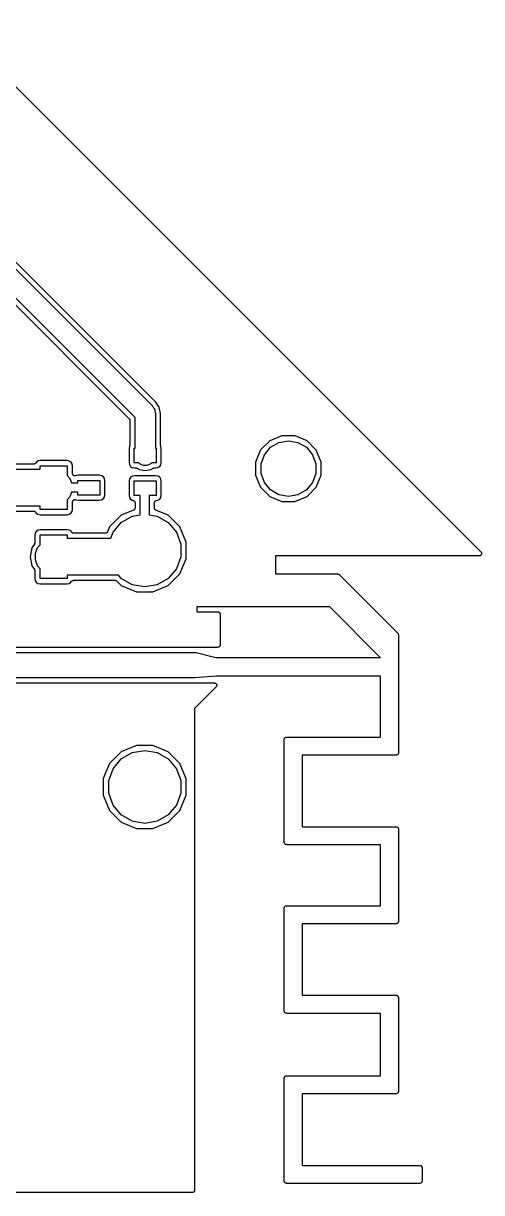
# Model space of a CAD drawing. Extents: x -5.1 to 32.6, y 0 to 32.2.
# Drawn here: x 20.02 to 32.61, y 0 to 32.14 of the extents above; entities that cross this region are included whole.
import ezdxf

# ---------------------------------------------------------------- set-up
doc = ezdxf.new("R2010")
doc.units = 0
doc.header["$MEASUREMENT"] = 0
doc.layers.add('BLACK', color=7, linetype='CONTINUOUS')

msp = doc.modelspace()

# ---------------------------------------------------------------- linework, layer by layer
at = {"layer": 'Black'}
for p, q in [((18.0653, 32.1378), (32.5941, 17.609)), ((18.7523, 26.4358), (23.5656, 21.6225)), ((23.6599, 21.7257), (18.8555, 26.5301)), ((18.3997, 25.8005), (22.9303, 21.2699)), ((23.0886, 21.3092), (18.439, 25.9588)), ((23.5656, 21.6225), (23.5726, 21.6124)), ((23.5726, 21.6124), (23.582, 21.6045)), ((23.582, 21.6045), (23.6003, 21.5729)), ((23.6003, 21.5729), (23.6212, 21.543)), ((23.6212, 21.543), (23.6244, 21.5311)), ((23.754, 21.5848), (23.6599, 21.7257)), ((23.7871, 21.4186), (23.754, 21.5848)), ((22.9303, 21.2699), (22.9319, 21.2676)), ((22.9319, 21.2676), (22.934, 21.2658)), ((22.934, 21.2658), (22.9382, 21.2586)), ((22.9382, 21.2586), (22.9429, 21.2518)), ((22.9429, 21.2518), (22.9437, 21.2491)), ((22.9437, 21.2491), (22.9451, 21.2467)), ((22.9451, 21.2467), (22.9465, 21.2386)), ((22.9465, 21.2386), (22.9487, 21.2305)), ((22.9487, 21.2305), (22.9484, 21.2277)), ((22.9484, 21.2277), (22.9489, 21.225)), ((22.9489, 21.225), (22.9489, 20.5547)), ((23.0886, 20.462), (23.0886, 21.3092)), ((23.6244, 21.5311), (23.6305, 21.5205)), ((23.6305, 21.5205), (23.6369, 21.4845)), ((23.6369, 21.4845), (23.6463, 21.4493)), ((23.6463, 21.4493), (23.6453, 21.437)), ((23.6453, 21.437), (23.6474, 21.4249)), ((23.6474, 21.4249), (23.6474, 20.462)), ((23.7871, 20.5535), (23.7871, 21.4186)), ((26.7949, 20.6658), (26.541, 20.4123)), ((27.1264, 20.8028), (26.7949, 20.6658)), ((26.8133, 20.4869), (27.0434, 20.6197)), ((27.0434, 20.6197), (27.305, 20.6658)), ((27.4851, 20.8024), (27.1264, 20.8028)), ((27.305, 20.6658), (27.5666, 20.6197)), ((27.8164, 20.6649), (27.4851, 20.8024)), ((27.5666, 20.6197), (27.7967, 20.4869)), ((28.0699, 20.411), (27.8164, 20.6649)), ((22.9368, 20.5174), (22.9243, 20.4556)), ((22.9243, 20.4556), (22.9243, 20.0679)), ((22.9378, 20.5189), (22.9368, 20.5174)), ((22.9411, 20.5261), (22.9378, 20.5189)), ((22.9451, 20.533), (22.9411, 20.5261)), ((22.9456, 20.5361), (22.9451, 20.533)), ((22.9469, 20.539), (22.9456, 20.5361)), ((22.9475, 20.5469), (22.9469, 20.539)), ((22.9489, 20.5547), (22.9475, 20.5469)), ((23.068, 20.062), (23.068, 20.462)), ((23.068, 20.462), (23.0886, 20.462)), ((23.6474, 20.462), (23.668, 20.462)), ((23.668, 20.462), (23.668, 20.062)), ((23.7883, 20.5465), (23.7871, 20.5535)), ((23.7887, 20.5395), (23.7883, 20.5465)), ((23.7902, 20.5357), (23.7887, 20.5395)), ((23.7909, 20.5318), (23.7902, 20.5357)), ((23.7945, 20.5256), (23.7909, 20.5318)), ((23.7972, 20.5191), (23.7945, 20.5256)), ((23.8009, 20.5134), (23.7972, 20.5191)), ((23.8117, 20.4561), (23.8009, 20.5134)), ((23.8117, 20.0684), (23.8117, 20.4561)), ((26.541, 20.4123), (26.4035, 20.081)), ((26.5517, 20.0337), (26.6426, 20.2834)), ((26.6426, 20.2834), (26.8133, 20.4869)), ((27.7967, 20.4869), (27.9674, 20.2834)), ((27.9674, 20.2834), (28.0583, 20.0337)), ((28.2069, 20.0795), (28.0699, 20.411)), ((20.3084, 20.0254), (19.511, 20.0254)), ((20.317, 20.0269), (20.3084, 20.0254)), ((20.3256, 20.0278), (20.317, 20.0269)), ((20.3278, 20.0288), (20.3256, 20.0278)), ((20.3302, 20.0292), (20.3278, 20.0288)), ((20.3377, 20.0336), (20.3302, 20.0292)), ((20.3455, 20.0373), (20.3377, 20.0336)), ((20.3472, 20.039), (20.3455, 20.0373)), ((20.3493, 20.0403), (20.3472, 20.039)), ((20.3548, 20.0469), (20.3493, 20.0403)), ((20.3609, 20.0531), (20.3548, 20.0469)), ((20.3791, 20.0798), (20.3609, 20.0531)), ((20.427, 20.1106), (20.3791, 20.0798)), ((20.4843, 20.1214), (20.427, 20.1106)), ((20.4784, 19.8857), (20.4784, 19.9777)), ((20.4784, 19.9777), (21.2284, 19.9777)), ((21.222, 20.1214), (20.4843, 20.1214)), ((21.2838, 20.1089), (21.222, 20.1214)), ((21.2284, 19.9777), (21.2284, 19.7091)), ((21.3305, 20.077), (21.2838, 20.1089)), ((21.3613, 20.0291), (21.3305, 20.077)), ((21.3721, 19.9718), (21.3613, 20.0291)), ((21.3721, 19.7627), (21.3721, 19.9718)), ((22.9243, 20.0679), (22.9351, 20.0106)), ((22.9351, 20.0106), (22.9659, 19.9627)), ((22.9659, 19.9627), (23.0126, 19.9308)), ((23.0126, 19.9308), (23.0744, 19.9183)), ((23.1783, 20.062), (23.068, 20.062)), ((23.2283, 20.02), (23.1783, 20.062)), ((23.3195, 19.9868), (23.2283, 20.02)), ((23.4165, 19.9868), (23.3195, 19.9868)), ((23.5077, 20.02), (23.4165, 19.9868)), ((23.5577, 20.062), (23.5077, 20.02)), ((23.668, 20.062), (23.5577, 20.062)), ((23.6621, 19.9183), (23.7194, 19.9291)), ((23.7194, 19.9291), (23.7673, 19.9599)), ((23.7673, 19.9599), (23.7992, 20.0066)), ((23.7992, 20.0066), (23.8117, 20.0684)), ((26.4035, 20.081), (26.4031, 19.7223)), ((26.5517, 19.7681), (26.5517, 20.0337)), ((28.0583, 20.0337), (28.0583, 19.7681)), ((28.2065, 19.7208), (28.2069, 20.0795)), ((19.5047, 19.8857), (20.4784, 19.8857)), ((21.2284, 19.7091), (21.2933, 19.6317)), ((21.2933, 19.6317), (21.3396, 19.5047)), ((21.3723, 19.7612), (21.3721, 19.7627)), ((21.3722, 19.7597), (21.3723, 19.7612)), ((21.3743, 19.7504), (21.3722, 19.7597)), ((21.3759, 19.741), (21.3743, 19.7504)), ((21.3767, 19.7397), (21.3759, 19.741)), ((21.377, 19.7382), (21.3767, 19.7397)), ((21.3822, 19.7302), (21.377, 19.7382)), ((21.3869, 19.7219), (21.3822, 19.7302)), ((21.3881, 19.7209), (21.3869, 19.7219)), ((21.389, 19.7196), (21.3881, 19.7209)), ((21.3965, 19.7139), (21.389, 19.7196)), ((21.4038, 19.7078), (21.3965, 19.7139)), ((21.4053, 19.7072), (21.4038, 19.7078)), ((21.4065, 19.7063), (21.4053, 19.7072)), ((21.4156, 19.7035), (21.4065, 19.7063)), ((21.4246, 19.7002), (21.4156, 19.7035)), ((21.4261, 19.7002), (21.4246, 19.7002)), ((21.4276, 19.6997), (21.4261, 19.7002)), ((21.4371, 19.7002), (21.4276, 19.6997)), ((21.4466, 19.7002), (21.4371, 19.7002)), ((21.4481, 19.7007), (21.4466, 19.7002)), ((21.4496, 19.7008), (21.4481, 19.7007)), ((21.4584, 19.7045), (21.4496, 19.7008)), ((21.4666, 19.7075), (21.4584, 19.7045)), ((21.5245, 19.7184), (21.4666, 19.7075)), ((22.1122, 19.7184), (21.5245, 19.7184)), ((22.174, 19.7059), (22.1122, 19.7184)), ((22.2207, 19.674), (22.174, 19.7059)), ((22.2515, 19.6261), (22.2207, 19.674)), ((22.2623, 19.5688), (22.2515, 19.6261)), ((22.9368, 19.6174), (22.9243, 19.5556)), ((22.9687, 19.6641), (22.9368, 19.6174)), ((23.0166, 19.6949), (22.9687, 19.6641)), ((23.0739, 19.7057), (23.0166, 19.6949)), ((23.6616, 19.7057), (23.0739, 19.7057)), ((23.0744, 19.9183), (23.1254, 19.9183)), ((23.1254, 19.9183), (23.1329, 19.917)), ((23.1329, 19.917), (23.1405, 19.9165)), ((23.1405, 19.9165), (23.1437, 19.9151)), ((23.1437, 19.9151), (23.1471, 19.9145)), ((23.1471, 19.9145), (23.1537, 19.9107)), ((23.1537, 19.9107), (23.1607, 19.9076)), ((23.1607, 19.9076), (23.2081, 19.876)), ((23.2081, 19.876), (23.368, 19.8441)), ((23.368, 19.8441), (23.5279, 19.876)), ((23.5279, 19.876), (23.5753, 19.9076)), ((23.5753, 19.9076), (23.5823, 19.9107)), ((23.5823, 19.9107), (23.5889, 19.9145)), ((23.5889, 19.9145), (23.5923, 19.9151)), ((23.5923, 19.9151), (23.5955, 19.9165)), ((23.5955, 19.9165), (23.6031, 19.917)), ((23.6031, 19.917), (23.6106, 19.9183)), ((23.6106, 19.9183), (23.6621, 19.9183)), ((23.7234, 19.6932), (23.6616, 19.7057)), ((23.7701, 19.6613), (23.7234, 19.6932)), ((23.8009, 19.6134), (23.7701, 19.6613)), ((23.8117, 19.5561), (23.8009, 19.6134)), ((26.4031, 19.7223), (26.5401, 19.3908)), ((26.6426, 19.5184), (26.5517, 19.7681)), ((28.0583, 19.7681), (27.9674, 19.5184)), ((28.069, 19.3895), (28.2065, 19.7208)), ((21.3396, 19.5047), (21.5186, 19.5047)), ((21.5186, 19.5047), (21.5186, 19.5747)), ((21.5186, 19.5747), (22.1186, 19.5747)), ((22.1186, 19.5747), (22.1186, 19.1747)), ((22.2623, 19.1811), (22.2623, 19.5688)), ((22.9243, 19.5556), (22.9243, 19.1679)), ((23.068, 19.162), (23.068, 19.562)), ((23.068, 19.562), (23.668, 19.562)), ((23.668, 19.562), (23.668, 19.162)), ((23.8117, 19.1684), (23.8117, 19.5561)), ((26.5401, 19.3908), (26.7936, 19.1369)), ((26.8133, 19.3149), (26.6426, 19.5184)), ((27.0434, 19.1821), (26.8133, 19.3149)), ((27.7967, 19.3149), (27.5666, 19.1821)), ((27.9674, 19.5184), (27.7967, 19.3149)), ((27.8151, 19.136), (28.069, 19.3895)), ((21.2933, 19.1237), (21.2284, 19.0463)), ((21.2284, 19.0463), (21.2284, 18.7777)), ((21.3396, 19.2507), (21.2933, 19.1237)), ((21.5186, 19.2507), (21.3396, 19.2507)), ((21.3721, 18.9855), (21.3725, 18.9879)), ((21.3721, 18.7841), (21.3721, 18.9855)), ((21.3723, 18.9903), (21.3744, 18.9987)), ((21.3725, 18.9879), (21.3723, 18.9903)), ((21.3744, 18.9987), (21.3759, 19.0072)), ((21.3759, 19.0072), (21.3771, 19.0093)), ((21.3771, 19.0093), (21.3777, 19.0117)), ((21.3777, 19.0117), (21.3826, 19.0188)), ((21.3826, 19.0188), (21.3869, 19.0263)), ((21.3869, 19.0263), (21.3888, 19.0279)), ((21.3888, 19.0279), (21.3902, 19.0299)), ((21.3902, 19.0299), (21.3972, 19.0349)), ((21.3972, 19.0349), (21.4038, 19.0405)), ((21.4038, 19.0405), (21.4061, 19.0413)), ((21.4061, 19.0413), (21.4081, 19.0427)), ((21.4081, 19.0427), (21.4164, 19.0451)), ((21.4164, 19.0451), (21.4246, 19.048)), ((21.4246, 19.048), (21.427, 19.048)), ((21.427, 19.048), (21.4293, 19.0487)), ((21.4293, 19.0487), (21.438, 19.048)), ((21.438, 19.048), (21.4466, 19.048)), ((21.4466, 19.048), (21.4489, 19.0472)), ((21.4489, 19.0472), (21.4513, 19.047)), ((21.4513, 19.047), (21.4556, 19.0451)), ((21.4556, 19.0451), (21.525, 19.031)), ((21.5186, 19.1747), (21.5186, 19.2507)), ((22.1186, 19.1747), (21.5186, 19.1747)), ((21.525, 19.031), (22.1127, 19.031)), ((22.1127, 19.031), (22.17, 19.0418)), ((22.17, 19.0418), (22.2179, 19.0726)), ((22.2179, 19.0726), (22.2498, 19.1193)), ((22.2498, 19.1193), (22.2623, 19.1811)), ((22.9243, 19.1679), (22.9351, 19.1106)), ((22.9351, 19.1106), (22.9659, 19.0627)), ((22.9659, 19.0627), (23.0126, 19.0308)), ((23.0126, 19.0308), (23.0377, 19.0257)), ((23.0377, 19.0257), (23.0472, 19.022)), ((23.0472, 19.022), (23.0568, 19.0185)), ((23.0568, 19.0185), (23.0575, 19.018)), ((23.0575, 19.018), (23.0582, 19.0177)), ((23.0582, 19.0177), (23.0659, 19.0109)), ((23.0659, 19.0109), (23.0737, 19.0043)), ((23.2283, 19.162), (23.068, 19.162)), ((23.0737, 19.0043), (23.0741, 19.0036)), ((23.0741, 19.0036), (23.0748, 19.0031)), ((23.0748, 19.0031), (23.0797, 18.9941)), ((23.0797, 18.9941), (23.0848, 18.9852)), ((23.0848, 18.9852), (23.0849, 18.9844)), ((23.0849, 18.9844), (23.0853, 18.9837)), ((23.0853, 18.9837), (23.0868, 18.9736)), ((23.0868, 18.9736), (23.0886, 18.9635)), ((23.0886, 18.9635), (23.0886, 18.816)), ((23.2283, 18.632), (23.2283, 19.162)), ((23.668, 19.162), (23.4823, 19.162)), ((23.4823, 19.162), (23.4823, 18.632)), ((23.622, 18.9581), (23.6238, 18.9686)), ((23.6238, 18.9686), (23.6256, 18.9791)), ((23.6256, 18.9791), (23.6258, 18.9795)), ((23.6258, 18.9798), (23.6312, 18.989)), ((23.6258, 18.9795), (23.6258, 18.9798)), ((23.6312, 18.989), (23.6364, 18.9984)), ((23.6364, 18.9984), (23.6367, 18.9986)), ((23.6367, 18.9986), (23.6369, 18.9989)), ((23.6369, 18.9989), (23.6451, 19.0058)), ((23.6451, 19.0058), (23.6531, 19.0127)), ((23.6531, 19.0127), (23.6535, 19.0129)), ((23.6535, 19.0129), (23.6537, 19.0131)), ((23.6537, 19.0131), (23.6638, 19.0168)), ((23.6638, 19.0168), (23.6738, 19.0205)), ((23.6738, 19.0205), (23.7194, 19.0291)), ((23.7194, 19.0291), (23.7673, 19.0599)), ((23.7673, 19.0599), (23.7992, 19.1066)), ((23.7992, 19.1066), (23.8117, 19.1684)), ((26.7936, 19.1369), (27.1249, 18.9994)), ((27.305, 19.136), (27.0434, 19.1821)), ((27.1249, 18.9994), (27.4836, 18.999)), ((27.5666, 19.1821), (27.305, 19.136)), ((27.4836, 18.999), (27.8151, 19.136)), ((20.4784, 18.8697), (19.7151, 18.8697)), ((19.7993, 18.73), (20.3085, 18.73)), ((20.3085, 18.73), (20.3179, 18.7283)), ((20.3179, 18.7283), (20.3273, 18.7271)), ((20.3273, 18.7271), (20.3287, 18.7264)), ((20.3287, 18.7264), (20.3302, 18.7262)), ((20.3302, 18.7262), (20.3385, 18.7214)), ((20.3385, 18.7214), (20.3469, 18.7171)), ((20.3469, 18.7171), (20.348, 18.7159)), ((20.348, 18.7159), (20.3493, 18.7151)), ((20.3493, 18.7151), (20.3554, 18.7078)), ((20.3554, 18.7078), (20.3619, 18.7009)), ((20.3619, 18.7009), (20.3763, 18.6784)), ((20.3763, 18.6784), (20.423, 18.6465)), ((20.423, 18.6465), (20.4848, 18.634)), ((20.4784, 18.7777), (20.4784, 18.8697)), ((21.2284, 18.7777), (20.4784, 18.7777)), ((21.2225, 18.634), (21.2798, 18.6448)), ((21.2798, 18.6448), (21.3277, 18.6756)), ((21.3277, 18.6756), (21.3596, 18.7223)), ((21.3596, 18.7223), (21.3721, 18.7841)), ((23.0493, 18.7573), (22.7106, 18.6174)), ((23.0529, 18.7596), (23.0493, 18.7573)), ((23.0568, 18.761), (23.0529, 18.7596)), ((23.0621, 18.7655), (23.0568, 18.761)), ((23.068, 18.7692), (23.0621, 18.7655)), ((23.0705, 18.7725), (23.068, 18.7692)), ((23.0737, 18.7752), (23.0705, 18.7725)), ((23.0772, 18.7812), (23.0737, 18.7752)), ((23.0814, 18.7867), (23.0772, 18.7812)), ((23.0827, 18.7907), (23.0814, 18.7867)), ((23.0848, 18.7943), (23.0827, 18.7907)), ((23.086, 18.8011), (23.0848, 18.7943)), ((23.088, 18.8077), (23.086, 18.8011)), ((23.0886, 18.816), (23.0879, 18.8119)), ((23.0879, 18.8119), (23.088, 18.8077)), ((23.622, 18.8163), (23.622, 18.9581)), ((23.6227, 18.8122), (23.622, 18.8163)), ((23.6225, 18.8081), (23.6227, 18.8122)), ((23.6246, 18.8014), (23.6225, 18.8081)), ((23.6258, 18.7946), (23.6246, 18.8014)), ((23.6279, 18.791), (23.6258, 18.7946)), ((23.6291, 18.787), (23.6279, 18.791)), ((23.6334, 18.7815), (23.6291, 18.787)), ((23.6369, 18.7755), (23.6334, 18.7815)), ((23.64, 18.7728), (23.6369, 18.7755)), ((23.6426, 18.7695), (23.64, 18.7728)), ((23.6484, 18.7658), (23.6426, 18.7695)), ((23.6537, 18.7613), (23.6484, 18.7658)), ((23.6577, 18.7599), (23.6537, 18.7613)), ((23.6611, 18.7576), (23.6577, 18.7599)), ((24.0017, 18.6162), (23.6611, 18.7576)), ((20.4848, 18.634), (21.2225, 18.634)), ((22.7106, 18.6174), (22.3897, 18.297)), ((22.486, 18.1525), (22.7101, 18.4196)), ((22.7101, 18.4196), (23.012, 18.5939)), ((23.012, 18.5939), (23.2283, 18.632)), ((23.4823, 18.632), (23.6986, 18.5939)), ((23.6986, 18.5939), (24.0005, 18.4196)), ((24.0005, 18.4196), (24.2246, 18.1525)), ((24.3221, 18.2953), (24.0017, 18.6162)), ((20.3472, 18.1331), (20.3347, 18.0713)), ((20.3347, 18.0713), (20.3347, 17.8619)), ((20.3791, 18.1798), (20.3472, 18.1331)), ((20.427, 18.2106), (20.3791, 18.1798)), ((20.4843, 18.2214), (20.427, 18.2106)), ((20.4784, 17.8091), (20.4784, 18.0777)), ((20.4784, 18.0777), (21.2284, 18.0777)), ((21.222, 18.2214), (20.4843, 18.2214)), ((21.2838, 18.2089), (21.222, 18.2214)), ((21.2284, 18.0777), (21.2284, 17.9857)), ((21.3305, 18.177), (21.2838, 18.2089)), ((21.3449, 18.1545), (21.3305, 18.177)), ((21.3514, 18.1475), (21.3449, 18.1545)), ((21.3575, 18.1403), (21.3514, 18.1475)), ((21.3588, 18.1395), (21.3575, 18.1403)), ((21.3599, 18.1383), (21.3588, 18.1395)), ((21.3683, 18.134), (21.3599, 18.1383)), ((21.3766, 18.1292), (21.3683, 18.134)), ((21.3781, 18.129), (21.3766, 18.1292)), ((21.3795, 18.1283), (21.3781, 18.129)), ((21.3889, 18.1271), (21.3795, 18.1283)), ((21.3983, 18.1254), (21.3889, 18.1271)), ((22.276, 18.1254), (21.3983, 18.1254)), ((22.2801, 18.1261), (22.276, 18.1254)), ((22.2842, 18.1259), (22.2801, 18.1261)), ((22.2909, 18.128), (22.2842, 18.1259)), ((22.2977, 18.1292), (22.2909, 18.128)), ((22.3013, 18.1313), (22.2977, 18.1292)), ((22.3053, 18.1325), (22.3013, 18.1313)), ((22.3108, 18.1368), (22.3053, 18.1325)), ((22.3168, 18.1403), (22.3108, 18.1368)), ((22.3195, 18.1434), (22.3168, 18.1403)), ((22.3228, 18.146), (22.3195, 18.1434)), ((22.3265, 18.1518), (22.3228, 18.146)), ((22.331, 18.1571), (22.3265, 18.1518)), ((22.3324, 18.1611), (22.331, 18.1571)), ((22.3347, 18.1645), (22.3324, 18.1611)), ((22.3897, 18.297), (22.3347, 18.1645)), ((22.4253, 17.9857), (22.486, 18.1525)), ((24.2246, 18.1525), (24.3439, 17.8249)), ((24.4952, 17.8763), (24.3221, 18.2953)), ((20.2562, 17.7251), (20.2069, 17.4777)), ((20.324, 17.8267), (20.2562, 17.7251)), ((20.3271, 17.8336), (20.324, 17.8267)), ((20.3309, 17.8402), (20.3271, 17.8336)), ((20.3315, 17.8436), (20.3309, 17.8402)), ((20.3329, 17.8468), (20.3315, 17.8436)), ((20.3334, 17.8544), (20.3329, 17.8468)), ((20.3347, 17.8619), (20.3334, 17.8544)), ((20.3531, 17.5659), (20.4135, 17.7317)), ((20.4135, 17.7317), (20.4784, 17.8091)), ((21.2284, 17.9857), (22.4253, 17.9857)), ((24.3439, 17.8249), (24.3439, 17.4763)), ((24.4948, 17.4229), (24.4952, 17.8763)), ((20.2069, 17.4777), (20.2562, 17.2303)), ((20.3531, 17.3895), (20.3531, 17.5659)), ((20.4135, 17.2237), (20.3531, 17.3895)), ((24.3439, 17.4763), (24.2246, 17.1487)), ((24.3209, 17.0042), (24.4948, 17.4229)), ((26.9503, 17.4995), (26.9494, 17.4947)), ((26.9494, 17.4947), (26.9494, 17.0117)), ((26.9558, 17.5006), (26.9503, 17.4995)), ((32.5492, 17.5006), (26.9558, 17.5006)), ((32.5574, 17.502), (32.5492, 17.5006)), ((32.5656, 17.5028), (32.5574, 17.502)), ((32.5682, 17.5039), (32.5656, 17.5028)), ((32.5709, 17.5044), (32.5682, 17.5039)), ((32.5781, 17.5086), (32.5709, 17.5044)), ((32.5856, 17.5121), (32.5781, 17.5086)), ((32.5876, 17.5141), (32.5856, 17.5121)), ((32.59, 17.5155), (32.5876, 17.5141)), ((32.5954, 17.5218), (32.59, 17.5155)), ((32.5941, 17.609), (32.5989, 17.6022)), ((32.6012, 17.5277), (32.5954, 17.5218)), ((32.5989, 17.6022), (32.6042, 17.5958)), ((32.6024, 17.5302), (32.6012, 17.5277)), ((32.6042, 17.5323), (32.6024, 17.5302)), ((32.6042, 17.5958), (32.6051, 17.5932)), ((32.607, 17.5401), (32.6042, 17.5323)), ((32.6051, 17.5932), (32.6067, 17.5909)), ((32.6067, 17.5909), (32.6089, 17.5829)), ((32.6105, 17.5477), (32.607, 17.5401)), ((32.6089, 17.5829), (32.6117, 17.5751)), ((32.6108, 17.5504), (32.6105, 17.5477)), ((32.6117, 17.5531), (32.6108, 17.5504)), ((32.6117, 17.5751), (32.6117, 17.5723)), ((32.6117, 17.5723), (32.6125, 17.5696)), ((32.6125, 17.5696), (32.6117, 17.5614)), ((32.6117, 17.5614), (32.6117, 17.5531)), ((20.2562, 17.2303), (20.324, 17.1287)), ((20.324, 17.1287), (20.3271, 17.1218)), ((20.3271, 17.1218), (20.3309, 17.1152)), ((20.3309, 17.1152), (20.3315, 17.1118)), ((20.3315, 17.1118), (20.3329, 17.1086)), ((20.3329, 17.1086), (20.3334, 17.101)), ((20.3334, 17.101), (20.3347, 17.0935)), ((20.3347, 17.0935), (20.3347, 16.8836)), ((20.4784, 17.1463), (20.4135, 17.2237)), ((20.4784, 16.8777), (20.4784, 17.1463)), ((24.2246, 17.1487), (24.0005, 16.8816)), ((20.3347, 16.8836), (20.3455, 16.8263)), ((20.3455, 16.8263), (20.3763, 16.7784)), ((20.3763, 16.7784), (20.423, 16.7465)), ((20.423, 16.7465), (20.4848, 16.734)), ((21.2284, 16.8777), (20.4784, 16.8777)), ((20.4848, 16.734), (21.2225, 16.734)), ((21.2225, 16.734), (21.2798, 16.7448)), ((22.6362, 16.9697), (21.2284, 16.9697)), ((21.2284, 16.9697), (21.2284, 16.8777)), ((21.2798, 16.7448), (21.3277, 16.7756)), ((21.3277, 16.7756), (21.3459, 16.8023)), ((21.3459, 16.8023), (21.352, 16.8085)), ((21.352, 16.8085), (21.3575, 16.8151)), ((21.3575, 16.8151), (21.3596, 16.8164)), ((21.3596, 16.8164), (21.3613, 16.8181)), ((21.3613, 16.8181), (21.3691, 16.8218)), ((21.3691, 16.8218), (21.3766, 16.8262)), ((21.3766, 16.8262), (21.379, 16.8266)), ((21.379, 16.8266), (21.3812, 16.8276)), ((21.3812, 16.8276), (21.3898, 16.8285)), ((21.3898, 16.8285), (21.3984, 16.83)), ((21.3984, 16.83), (22.5378, 16.83)), ((22.5378, 16.83), (22.5405, 16.8295)), ((22.5405, 16.8295), (22.5434, 16.8298)), ((22.5434, 16.8298), (22.5513, 16.8276)), ((22.5513, 16.8276), (22.5595, 16.8262)), ((22.5595, 16.8262), (22.5619, 16.8248)), ((22.5619, 16.8248), (22.5646, 16.824)), ((22.5646, 16.824), (22.5714, 16.8193)), ((22.5714, 16.8193), (22.5786, 16.8151)), ((22.5786, 16.8151), (22.5804, 16.813)), ((22.5804, 16.813), (22.5827, 16.8114)), ((22.5827, 16.8114), (22.7089, 16.685)), ((22.7101, 16.8816), (22.6362, 16.9697)), ((23.012, 16.7073), (22.7101, 16.8816)), ((24.0005, 16.8816), (23.6986, 16.7073)), ((24, 16.6838), (24.3209, 17.0042)), ((26.9494, 17.0117), (26.9505, 17.0062)), ((26.9505, 17.0062), (26.9553, 17.0053)), ((26.9553, 17.0053), (28.6503, 17.0053)), ((28.6503, 17.0053), (28.6531, 17.0048)), ((28.6531, 17.0048), (28.6558, 17.0051)), ((28.6558, 17.0051), (28.6638, 17.0029)), ((28.6638, 17.0029), (28.672, 17.0015)), ((28.672, 17.0015), (28.6744, 17.0001)), ((28.6744, 17.0001), (28.6771, 16.9993)), ((28.6771, 16.9993), (28.6839, 16.9946)), ((28.6839, 16.9946), (28.6911, 16.9904)), ((28.6911, 16.9904), (28.6929, 16.9883)), ((28.6929, 16.9883), (28.6952, 16.9867)), ((28.6952, 16.9867), (30.309, 15.3729)), ((22.7089, 16.685), (23.1276, 16.5111)), ((23.3553, 16.6468), (23.012, 16.7073)), ((23.1276, 16.5111), (23.581, 16.5107)), ((23.6986, 16.7073), (23.3553, 16.6468)), ((23.581, 16.5107), (24, 16.6838)), ((24.7913, 16.1025), (24.7904, 16.0977)), ((24.7904, 16.0977), (24.7904, 15.9703)), ((24.7968, 16.1036), (24.7913, 16.1025)), ((28.4292, 16.1036), (24.7968, 16.1036)), ((28.4346, 16.1025), (28.4292, 16.1036)), ((28.4398, 16.0991), (28.4346, 16.1025)), ((29.8283, 14.7106), (28.4398, 16.0991)), ((24.7904, 15.9703), (24.7915, 15.9648)), ((24.7915, 15.9648), (24.7963, 15.9639)), ((24.7963, 15.9639), (25.3619, 15.9639)), ((25.3619, 15.9639), (25.3674, 15.9629)), ((25.3674, 15.9629), (25.3729, 15.9629)), ((25.3729, 15.9629), (25.3781, 15.961)), ((25.3781, 15.961), (25.3836, 15.9601)), ((25.3836, 15.9601), (25.3884, 15.9573)), ((25.3884, 15.9573), (25.3936, 15.9554)), ((25.3936, 15.9554), (25.3979, 15.9518)), ((25.3979, 15.9518), (25.4027, 15.949)), ((25.4027, 15.949), (25.4063, 15.9448)), ((25.4063, 15.9448), (25.4105, 15.9412)), ((25.4105, 15.9412), (25.4133, 15.9364)), ((25.4133, 15.9364), (25.4169, 15.9322)), ((25.4169, 15.9322), (25.4188, 15.9269)), ((25.4188, 15.9269), (25.4216, 15.9221)), ((25.4216, 15.9221), (25.4225, 15.9166)), ((25.4225, 15.9166), (25.4244, 15.9114)), ((25.4244, 15.9114), (25.4244, 15.9059)), ((25.4244, 15.9059), (25.4254, 15.9004)), ((25.4254, 15.9004), (25.4254, 15.0495)), ((30.309, 15.3729), (30.3106, 15.3706)), ((30.3106, 15.3706), (30.3127, 15.3688)), ((30.3127, 15.3688), (30.3169, 15.3616)), ((30.3169, 15.3616), (30.3216, 15.3548)), ((30.3216, 15.3548), (30.3224, 15.3521)), ((30.3224, 15.3521), (30.3238, 15.3497)), ((30.3238, 15.3497), (30.3252, 15.3416)), ((30.3252, 15.3416), (30.3274, 15.3335)), ((30.3274, 15.3335), (30.3271, 15.3307)), ((30.3271, 15.3307), (30.3276, 15.328)), ((30.3276, 15.328), (30.3276, 12.0904)), ((25.3619, 14.986), (18.2055, 14.986)), ((18.2254, 14.8463), (24.757, 14.8463)), ((24.757, 14.8463), (24.7648, 14.8449)), ((24.7648, 14.8449), (24.7727, 14.8443)), ((24.7727, 14.8443), (25.3072, 14.7076)), ((25.3674, 14.987), (25.3619, 14.986)), ((25.3729, 14.987), (25.3674, 14.987)), ((25.3781, 14.9889), (25.3729, 14.987)), ((25.3836, 14.9898), (25.3781, 14.9889)), ((25.3884, 14.9926), (25.3836, 14.9898)), ((25.3936, 14.9945), (25.3884, 14.9926)), ((25.3979, 14.9981), (25.3936, 14.9945)), ((25.4027, 15.0009), (25.3979, 14.9981)), ((25.4063, 15.0051), (25.4027, 15.0009)), ((25.4105, 15.0087), (25.4063, 15.0051)), ((25.4133, 15.0135), (25.4105, 15.0087)), ((25.4169, 15.0177), (25.4133, 15.0135)), ((25.4188, 15.023), (25.4169, 15.0177)), ((25.4216, 15.0278), (25.4188, 15.023)), ((25.4225, 15.0333), (25.4216, 15.0278)), ((25.4244, 15.0385), (25.4225, 15.0333)), ((25.4254, 15.0495), (25.4244, 15.044)), ((25.4244, 15.044), (25.4244, 15.0385)), ((25.3072, 14.7076), (25.3151, 14.7066)), ((25.3151, 14.7066), (29.8259, 14.7066)), ((29.8259, 14.7066), (29.8304, 14.7075)), ((29.8304, 14.7075), (29.8283, 14.7106)), ((24.7241, 14.1478), (16.5161, 14.1478)), ((24.7269, 14.1483), (24.7241, 14.1478)), ((24.7296, 14.148), (24.7269, 14.1483)), ((25.3097, 14.1985), (24.7296, 14.148)), ((25.3125, 14.1986), (25.3097, 14.1985)), ((29.8264, 14.1986), (25.3125, 14.1986)), ((29.8312, 14.1977), (29.8264, 14.1986)), ((29.8323, 14.1922), (29.8312, 14.1977)), ((29.8323, 12.5281), (29.8323, 14.1922)), ((16.8119, 14.0081), (25.2721, 14.0081)), ((25.317, 13.8997), (24.7314, 13.3141)), ((25.2721, 14.0081), (25.2803, 14.0067)), ((25.2803, 14.0067), (25.2885, 14.0059)), ((25.2885, 14.0059), (25.2911, 14.0048)), ((25.2911, 14.0048), (25.2938, 14.0043)), ((25.2938, 14.0043), (25.301, 14.0001)), ((25.301, 14.0001), (25.3085, 13.9966)), ((25.3085, 13.9966), (25.3105, 13.9946)), ((25.3105, 13.9946), (25.3129, 13.9932)), ((25.3129, 13.9932), (25.3183, 13.9869)), ((25.3218, 13.9065), (25.317, 13.8997)), ((25.3183, 13.9869), (25.3241, 13.981)), ((25.3271, 13.9128), (25.3218, 13.9065)), ((25.3241, 13.981), (25.3253, 13.9785)), ((25.3253, 13.9785), (25.3271, 13.9764)), ((25.3271, 13.9764), (25.3299, 13.9686)), ((25.328, 13.9155), (25.3271, 13.9128)), ((25.3296, 13.9178), (25.328, 13.9155)), ((25.3318, 13.9258), (25.3296, 13.9178)), ((25.3299, 13.9686), (25.3334, 13.961)), ((25.3346, 13.9336), (25.3318, 13.9258)), ((25.3334, 13.961), (25.3337, 13.9582)), ((25.3337, 13.9582), (25.3346, 13.9556)), ((25.3346, 13.9556), (25.3346, 13.9473)), ((25.3346, 13.9473), (25.3354, 13.9391)), ((25.3354, 13.9391), (25.3346, 13.9364)), ((25.3346, 13.9364), (25.3346, 13.9336)), ((24.728, 13.3089), (24.7269, 13.3035)), ((24.7269, 13.3035), (24.7269, 0.0635)), ((24.7314, 13.3141), (24.728, 13.3089)), ((23.1296, 12.2905), (22.7106, 12.1174)), ((23.583, 12.2901), (23.1296, 12.2905)), ((24.0017, 12.1162), (23.583, 12.2901)), ((27.1907, 12.4587), (27.1917, 12.4642)), ((27.1907, 9.6266), (27.1907, 12.4587)), ((27.1917, 12.4697), (27.1936, 12.4749)), ((27.1917, 12.4642), (27.1917, 12.4697)), ((27.1936, 12.4749), (27.1945, 12.4804)), ((27.1945, 12.4804), (27.1973, 12.4852)), ((27.1973, 12.4852), (27.1992, 12.4904)), ((27.1992, 12.4904), (27.2028, 12.4947)), ((27.2028, 12.4947), (27.2056, 12.4995)), ((27.2056, 12.4995), (27.2098, 12.5031)), ((27.2098, 12.5031), (27.2134, 12.5073)), ((27.2134, 12.5073), (27.2182, 12.5101)), ((27.2182, 12.5101), (27.2224, 12.5137)), ((27.2224, 12.5137), (27.2277, 12.5156)), ((27.2277, 12.5156), (27.2325, 12.5184)), ((27.2325, 12.5184), (27.238, 12.5193)), ((27.238, 12.5193), (27.2432, 12.5212)), ((27.2432, 12.5212), (27.2487, 12.5212)), ((27.2487, 12.5212), (27.2542, 12.5222)), ((27.2542, 12.5222), (29.8259, 12.5222)), ((29.8259, 12.5222), (29.8314, 12.5233)), ((29.8314, 12.5233), (29.8323, 12.5281)), ((22.7106, 12.1174), (22.3897, 11.797)), ((22.486, 11.6525), (22.7101, 11.9196)), ((22.7101, 11.9196), (23.012, 12.0939)), ((23.012, 12.0939), (23.3553, 12.1544)), ((23.3553, 12.1544), (23.6986, 12.0939)), ((23.6986, 12.0939), (24.0005, 11.9196)), ((24.0005, 11.9196), (24.2246, 11.6525)), ((24.3221, 11.7953), (24.0017, 12.1162)), ((27.6869, 12.0258), (27.686, 12.021)), ((27.686, 12.021), (27.686, 10.0648)), ((27.6924, 12.0269), (27.6869, 12.0258)), ((30.2641, 12.0269), (27.6924, 12.0269)), ((30.2696, 12.0279), (30.2641, 12.0269)), ((30.2751, 12.0279), (30.2696, 12.0279)), ((30.2803, 12.0298), (30.2751, 12.0279)), ((30.2858, 12.0307), (30.2803, 12.0298)), ((30.2906, 12.0335), (30.2858, 12.0307)), ((30.2958, 12.0354), (30.2906, 12.0335)), ((30.3001, 12.039), (30.2958, 12.0354)), ((30.3049, 12.0418), (30.3001, 12.039)), ((30.3085, 12.046), (30.3049, 12.0418)), ((30.3127, 12.0496), (30.3085, 12.046)), ((30.3155, 12.0544), (30.3127, 12.0496)), ((30.3191, 12.0587), (30.3155, 12.0544)), ((30.321, 12.0639), (30.3191, 12.0587)), ((30.3238, 12.0687), (30.321, 12.0639)), ((30.3247, 12.0742), (30.3238, 12.0687)), ((30.3266, 12.0794), (30.3247, 12.0742)), ((30.3276, 12.0904), (30.3266, 12.0849)), ((30.3266, 12.0849), (30.3266, 12.0794)), ((22.3897, 11.797), (22.2158, 11.3783)), ((22.3667, 11.3249), (22.486, 11.6525)), ((24.2246, 11.6525), (24.3439, 11.3249)), ((24.4952, 11.3763), (24.3221, 11.7953)), ((22.2158, 11.3783), (22.2154, 10.9249)), ((22.3667, 10.9763), (22.3667, 11.3249)), ((24.3439, 11.3249), (24.3439, 10.9763)), ((24.4948, 10.9229), (24.4952, 11.3763)), ((22.486, 10.6487), (22.3667, 10.9763)), ((24.3439, 10.9763), (24.2246, 10.6487)), ((22.2154, 10.9249), (22.3885, 10.5059)), ((22.7101, 10.3816), (22.486, 10.6487)), ((24.2246, 10.6487), (24.0005, 10.3816)), ((24.3209, 10.5042), (24.4948, 10.9229)), ((22.3885, 10.5059), (22.7089, 10.185)), ((23.012, 10.2073), (22.7101, 10.3816)), ((24.0005, 10.3816), (23.6986, 10.2073)), ((24, 10.1838), (24.3209, 10.5042)), ((22.7089, 10.185), (23.1276, 10.0111)), ((23.3553, 10.1468), (23.012, 10.2073)), ((23.1276, 10.0111), (23.581, 10.0107)), ((23.6986, 10.2073), (23.3553, 10.1468)), ((23.581, 10.0107), (24, 10.1838)), ((27.686, 10.0648), (27.6871, 10.0593)), ((27.6871, 10.0593), (27.6919, 10.0584)), ((27.6919, 10.0584), (30.2641, 10.0584)), ((30.2641, 10.0584), (30.2696, 10.0574)), ((30.2696, 10.0574), (30.2751, 10.0574)), ((30.2751, 10.0574), (30.2803, 10.0555)), ((30.2803, 10.0555), (30.2858, 10.0546)), ((30.2858, 10.0546), (30.2906, 10.0518)), ((30.2906, 10.0518), (30.2958, 10.0499)), ((30.2958, 10.0499), (30.3001, 10.0463)), ((30.3001, 10.0463), (30.3049, 10.0435)), ((30.3049, 10.0435), (30.3085, 10.0393)), ((30.3085, 10.0393), (30.3127, 10.0357)), ((30.3127, 10.0357), (30.3155, 10.0309)), ((30.3155, 10.0309), (30.3191, 10.0267)), ((30.3191, 10.0267), (30.321, 10.0214)), ((30.321, 10.0214), (30.3238, 10.0166)), ((30.3238, 10.0166), (30.3247, 10.0111)), ((30.3247, 10.0111), (30.3266, 10.0059)), ((30.3266, 10.0059), (30.3266, 10.0004)), ((30.3266, 10.0004), (30.3276, 9.9949)), ((30.3276, 9.9949), (30.3276, 7.4549)), ((27.1917, 9.62113), (27.1907, 9.6266)), ((27.1917, 9.61557), (27.1917, 9.62113)), ((27.1936, 9.61035), (27.1917, 9.61557)), ((27.1945, 9.60488), (27.1936, 9.61035)), ((27.1973, 9.60007), (27.1945, 9.60488)), ((27.1992, 9.59485), (27.1973, 9.60007)), ((27.2028, 9.59059), (27.1992, 9.59485)), ((27.2056, 9.58578), (27.2028, 9.59059)), ((27.2098, 9.58221), (27.2056, 9.58578)), ((27.2134, 9.57796), (27.2098, 9.58221)), ((27.2182, 9.57518), (27.2134, 9.57796)), ((27.2224, 9.57161), (27.2182, 9.57518)), ((27.2277, 9.56971), (27.2224, 9.57161)), ((27.2325, 9.56693), (27.2277, 9.56971)), ((27.238, 9.56597), (27.2325, 9.56693)), ((27.2432, 9.56406), (27.238, 9.56597)), ((27.2487, 9.56406), (27.2432, 9.56406)), ((27.2542, 9.5631), (27.2487, 9.56406)), ((29.8264, 9.5631), (27.2542, 9.5631)), ((29.8312, 9.56219), (29.8264, 9.5631)), ((29.8323, 9.55673), (29.8312, 9.56219)), ((29.8323, 7.89262), (29.8323, 9.55673)), ((27.1907, 7.8232), (27.1917, 7.82867)), ((27.1907, 4.9911), (27.1907, 7.8232)), ((27.1917, 7.83423), (27.1936, 7.83945)), ((27.1917, 7.82867), (27.1917, 7.83423)), ((27.1936, 7.83945), (27.1945, 7.84492)), ((27.1945, 7.84492), (27.1973, 7.84973)), ((27.1973, 7.84973), (27.1992, 7.85495)), ((27.1992, 7.85495), (27.2028, 7.85921)), ((27.2028, 7.85921), (27.2056, 7.86402)), ((27.2056, 7.86402), (27.2098, 7.86759)), ((27.2098, 7.86759), (27.2134, 7.87184)), ((27.2134, 7.87184), (27.2182, 7.87462)), ((27.2182, 7.87462), (27.2224, 7.87819)), ((27.2224, 7.87819), (27.2277, 7.88009)), ((27.2277, 7.88009), (27.2325, 7.88287)), ((27.2325, 7.88287), (27.238, 7.88383)), ((27.238, 7.88383), (27.2432, 7.88573)), ((27.2432, 7.88573), (27.2487, 7.88573)), ((27.2487, 7.88573), (27.2542, 7.8867)), ((27.2542, 7.8867), (29.8259, 7.8867)), ((29.8259, 7.8867), (29.8314, 7.88781)), ((29.8314, 7.88781), (29.8323, 7.89262)), ((30.2696, 7.39236), (30.2641, 7.3914)), ((30.2751, 7.39236), (30.2696, 7.39236)), ((30.2803, 7.39427), (30.2751, 7.39236)), ((30.2858, 7.39523), (30.2803, 7.39427)), ((30.2906, 7.39801), (30.2858, 7.39523)), ((30.2958, 7.39991), (30.2906, 7.39801)), ((30.3001, 7.40348), (30.2958, 7.39991)), ((30.3049, 7.40626), (30.3001, 7.40348)), ((30.3085, 7.41051), (30.3049, 7.40626)), ((30.3127, 7.41408), (30.3085, 7.41051)), ((30.3155, 7.41889), (30.3127, 7.41408)), ((30.3191, 7.42315), (30.3155, 7.41889)), ((30.321, 7.42837), (30.3191, 7.42315)), ((30.3238, 7.43318), (30.321, 7.42837)), ((30.3247, 7.43865), (30.3238, 7.43318)), ((30.3266, 7.44387), (30.3247, 7.43865)), ((30.3276, 7.4549), (30.3266, 7.44943)), ((30.3266, 7.44943), (30.3266, 7.44387)), ((27.6869, 7.39029), (27.686, 7.38548)), ((27.686, 7.38548), (27.686, 5.42927)), ((27.6924, 7.3914), (27.6869, 7.39029)), ((30.2641, 7.3914), (27.6924, 7.3914)), ((27.686, 5.42927), (27.6871, 5.42381)), ((27.6871, 5.42381), (27.6919, 5.4229)), ((27.6919, 5.4229), (30.2641, 5.4229)), ((30.2641, 5.4229), (30.2696, 5.42193)), ((30.2696, 5.42193), (30.2751, 5.42193)), ((30.2751, 5.42193), (30.2803, 5.42003)), ((30.2803, 5.42003), (30.2858, 5.41907)), ((30.2858, 5.41907), (30.2906, 5.41629)), ((30.2906, 5.41629), (30.2958, 5.41439)), ((30.2958, 5.41439), (30.3001, 5.41082)), ((30.3001, 5.41082), (30.3049, 5.40804)), ((30.3049, 5.40804), (30.3085, 5.40379)), ((30.3085, 5.40379), (30.3127, 5.40022)), ((30.3127, 5.40022), (30.3155, 5.39541)), ((30.3155, 5.39541), (30.3191, 5.39115)), ((30.3191, 5.39115), (30.321, 5.38593)), ((30.321, 5.38593), (30.3238, 5.38112)), ((30.3238, 5.38112), (30.3247, 5.37565)), ((30.3247, 5.37565), (30.3266, 5.37043)), ((30.3266, 5.37043), (30.3266, 5.36487)), ((30.3266, 5.36487), (30.3276, 5.3594)), ((30.3276, 5.3594), (30.3276, 2.7813)), ((27.1917, 4.98563), (27.1907, 4.9911)), ((27.1917, 4.98007), (27.1917, 4.98563)), ((27.1936, 4.97485), (27.1917, 4.98007)), ((27.1945, 4.96938), (27.1936, 4.97485)), ((27.1973, 4.96457), (27.1945, 4.96938)), ((27.1992, 4.95935), (27.1973, 4.96457)), ((27.2028, 4.95509), (27.1992, 4.95935)), ((27.2056, 4.95028), (27.2028, 4.95509)), ((27.2098, 4.94671), (27.2056, 4.95028)), ((27.2134, 4.94246), (27.2098, 4.94671)), ((27.2182, 4.93968), (27.2134, 4.94246)), ((27.2224, 4.93611), (27.2182, 4.93968)), ((27.2277, 4.93421), (27.2224, 4.93611)), ((27.2325, 4.93143), (27.2277, 4.93421)), ((27.238, 4.93047), (27.2325, 4.93143)), ((27.2432, 4.92856), (27.238, 4.93047)), ((27.2487, 4.92856), (27.2432, 4.92856)), ((27.2542, 4.9276), (27.2487, 4.92856)), ((29.8264, 4.9276), (27.2542, 4.9276)), ((29.8312, 4.92669), (29.8264, 4.9276)), ((29.8323, 4.92123), (29.8312, 4.92669)), ((29.8323, 3.21902), (29.8323, 4.92123)), ((29.8259, 3.2131), (29.8314, 3.21421)), ((29.8314, 3.21421), (29.8323, 3.21902)), ((27.1907, 3.1496), (27.1917, 3.15507)), ((27.1907, 0.3175), (27.1907, 3.1496)), ((27.1917, 3.16063), (27.1936, 3.16585)), ((27.1917, 3.15507), (27.1917, 3.16063)), ((27.1936, 3.16585), (27.1945, 3.17132)), ((27.1945, 3.17132), (27.1973, 3.17613)), ((27.1973, 3.17613), (27.1992, 3.18135)), ((27.1992, 3.18135), (27.2028, 3.18561)), ((27.2028, 3.18561), (27.2056, 3.19042)), ((27.2056, 3.19042), (27.2098, 3.19399)), ((27.2098, 3.19399), (27.2134, 3.19824)), ((27.2134, 3.19824), (27.2182, 3.20102)), ((27.2182, 3.20102), (27.2224, 3.20459)), ((27.2224, 3.20459), (27.2277, 3.20649)), ((27.2277, 3.20649), (27.2325, 3.20927)), ((27.2325, 3.20927), (27.238, 3.21023)), ((27.238, 3.21023), (27.2432, 3.21213)), ((27.2432, 3.21213), (27.2487, 3.21213)), ((27.2487, 3.21213), (27.2542, 3.2131)), ((27.2542, 3.2131), (29.8259, 3.2131)), ((27.6869, 2.71669), (27.686, 2.71188)), ((27.686, 2.71188), (27.686, 0.755667)), ((27.6924, 2.7178), (27.6869, 2.71669)), ((30.2641, 2.7178), (27.6924, 2.7178)), ((30.2696, 2.71876), (30.2641, 2.7178)), ((30.2751, 2.71876), (30.2696, 2.71876)), ((30.2803, 2.72067), (30.2751, 2.71876)), ((30.2858, 2.72163), (30.2803, 2.72067)), ((30.2906, 2.72441), (30.2858, 2.72163)), ((30.2958, 2.72631), (30.2906, 2.72441)), ((30.3001, 2.72988), (30.2958, 2.72631)), ((30.3049, 2.73266), (30.3001, 2.72988)), ((30.3085, 2.73691), (30.3049, 2.73266)), ((30.3127, 2.74048), (30.3085, 2.73691)), ((30.3155, 2.74529), (30.3127, 2.74048)), ((30.3191, 2.74955), (30.3155, 2.74529)), ((30.321, 2.75477), (30.3191, 2.74955)), ((30.3238, 2.75958), (30.321, 2.75477)), ((30.3247, 2.76505), (30.3238, 2.75958)), ((30.3266, 2.77027), (30.3247, 2.76505)), ((30.3276, 2.7813), (30.3266, 2.77583)), ((30.3266, 2.77583), (30.3266, 2.77027)), ((27.686, 0.755667), (27.6871, 0.750207)), ((27.6871, 0.750207), (27.6919, 0.7493)), ((27.6919, 0.7493), (30.9118, 0.7493)), ((30.9118, 0.7493), (30.9173, 0.748335)), ((30.9173, 0.748335), (30.9228, 0.748335)), ((30.9228, 0.748335), (30.928, 0.746434)), ((30.928, 0.746434), (30.9335, 0.74547)), ((30.9335, 0.74547), (30.9383, 0.742694)), ((30.9383, 0.742694), (30.9435, 0.740793)), ((30.9435, 0.740793), (30.9478, 0.737221)), ((30.9478, 0.737221), (30.9526, 0.734444)), ((30.9526, 0.734444), (30.9562, 0.730188)), ((30.9562, 0.730188), (30.9604, 0.726617)), ((30.9604, 0.726617), (30.9632, 0.721807)), ((30.9632, 0.721807), (30.9668, 0.71755)), ((30.9668, 0.71755), (30.9687, 0.712326)), ((30.9687, 0.712326), (30.9715, 0.707518)), ((30.9715, 0.707518), (30.9724, 0.702049)), ((30.9724, 0.702049), (30.9743, 0.696827)), ((30.9743, 0.696827), (30.9743, 0.691272)), ((30.9743, 0.691272), (30.9753, 0.6858)), ((30.9753, 0.6858), (30.9753, 0.3175)), ((24.6634, 0), (0.026302, 0)), ((24.6689, 0.000965), (24.6634, 0)), ((24.6744, 0.000965), (24.6689, 0.000965)), ((24.6796, 0.002866), (24.6744, 0.000965)), ((24.6851, 0.00383), (24.6796, 0.002866)), ((24.6899, 0.006606), (24.6851, 0.00383)), ((24.6951, 0.008507), (24.6899, 0.006606)), ((24.6994, 0.012079), (24.6951, 0.008507)), ((24.7042, 0.014856), (24.6994, 0.012079)), ((24.7078, 0.019112), (24.7042, 0.014856)), ((24.712, 0.022683), (24.7078, 0.019112)), ((24.7148, 0.027493), (24.712, 0.022683)), ((24.7184, 0.03175), (24.7148, 0.027493)), ((24.7203, 0.036974), (24.7184, 0.03175)), ((24.7231, 0.041782), (24.7203, 0.036974)), ((24.724, 0.047251), (24.7231, 0.041782)), ((24.7259, 0.052473), (24.724, 0.047251)), ((24.7269, 0.0635), (24.7259, 0.058028)), ((24.7259, 0.058028), (24.7259, 0.052473)), ((27.1917, 0.312028), (27.1907, 0.3175)), ((27.1917, 0.306473), (27.1917, 0.312028)), ((27.1936, 0.301251), (27.1917, 0.306473)), ((27.1945, 0.295782), (27.1936, 0.301251)), ((27.1973, 0.290974), (27.1945, 0.295782)), ((27.1992, 0.28575), (27.1973, 0.290974)), ((27.2028, 0.281493), (27.1992, 0.28575)), ((27.2056, 0.276683), (27.2028, 0.281493)), ((27.2098, 0.273112), (27.2056, 0.276683)), ((27.2134, 0.268856), (27.2098, 0.273112)), ((27.2182, 0.266079), (27.2134, 0.268856)), ((27.2224, 0.262507), (27.2182, 0.266079)), ((27.2277, 0.260606), (27.2224, 0.262507)), ((27.2325, 0.25783), (27.2277, 0.260606)), ((27.238, 0.256866), (27.2325, 0.25783)), ((27.2432, 0.254965), (27.238, 0.256866)), ((27.2487, 0.254965), (27.2432, 0.254965)), ((27.2542, 0.254), (27.2487, 0.254965)), ((30.9118, 0.254), (27.2542, 0.254)), ((30.9173, 0.254965), (30.9118, 0.254)), ((30.9228, 0.254965), (30.9173, 0.254965)), ((30.928, 0.256866), (30.9228, 0.254965)), ((30.9335, 0.25783), (30.928, 0.256866)), ((30.9383, 0.260606), (30.9335, 0.25783)), ((30.9435, 0.262507), (30.9383, 0.260606)), ((30.9478, 0.266079), (30.9435, 0.262507)), ((30.9526, 0.268856), (30.9478, 0.266079)), ((30.9562, 0.273112), (30.9526, 0.268856)), ((30.9604, 0.276683), (30.9562, 0.273112)), ((30.9632, 0.281493), (30.9604, 0.276683)), ((30.9668, 0.28575), (30.9632, 0.281493)), ((30.9687, 0.290974), (30.9668, 0.28575)), ((30.9715, 0.295782), (30.9687, 0.290974)), ((30.9724, 0.301251), (30.9715, 0.295782)), ((30.9743, 0.306473), (30.9724, 0.301251)), ((30.9753, 0.3175), (30.9743, 0.312028)), ((30.9743, 0.312028), (30.9743, 0.306473))]:
    msp.add_line(p, q, dxfattribs=at)

doc.saveas('drawing.dxf')
